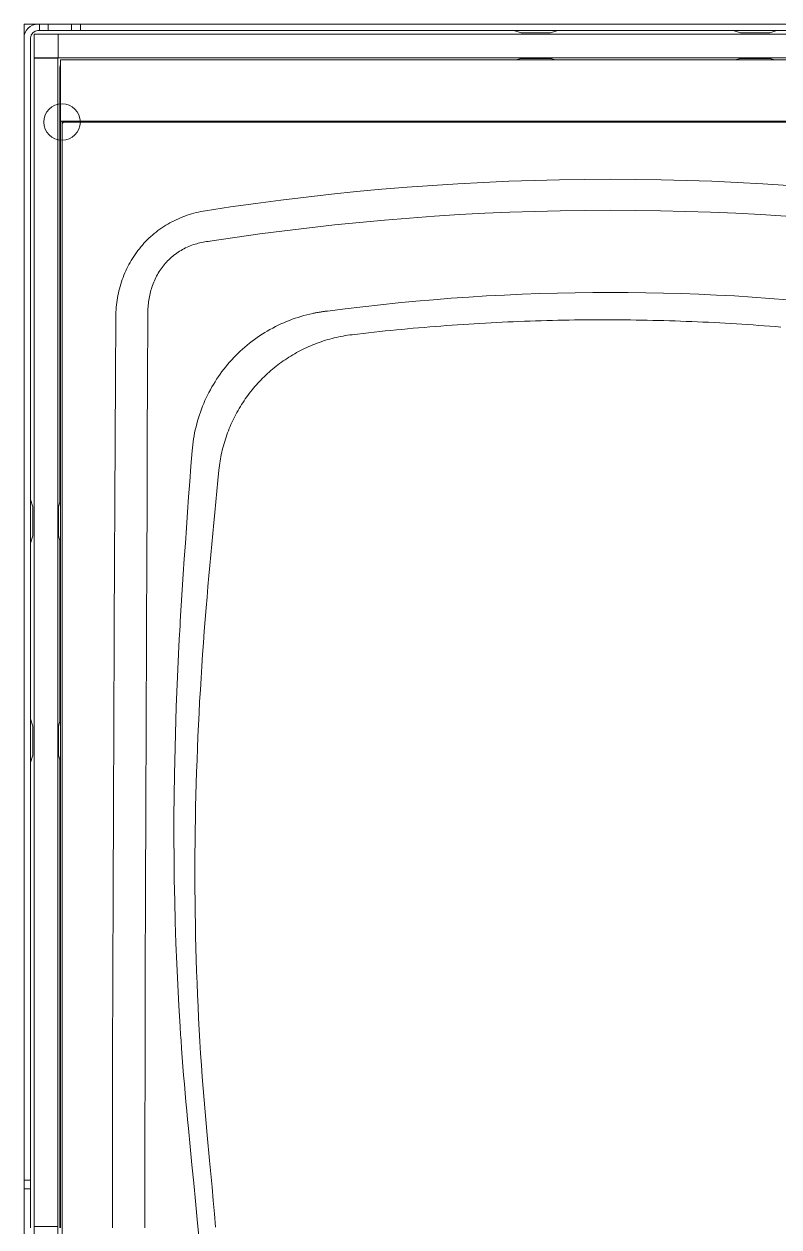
# Model space of a CAD drawing. Units: millimetres at full size, sheet at 1:50. Extents: x -18962 to 31470, y -20980 to 29837.
# Drawn here: x -18443 to -17926, y 21327 to 22150 of the extents above; entities that cross this region are included whole.
import ezdxf

# ---------------------------------------------------------------- set-up
doc = ezdxf.new("R2010")
doc.units = ezdxf.units.MM
doc.header["$LTSCALE"] = 50
doc.header["$PDMODE"] = 32
doc.header["$PDSIZE"] = 25
doc.linetypes.add('DASHED1', pattern=[1.8, 1.2, -0.6])
for name, color, linetype, lineweight in [('0-0', 4, 'DASHED1', 9), ('0-1', 6, 'Continuous', 9), ('0-2', 6, 'Continuous', 9), ('0-5', 6, 'Continuous', 9), ('0-6', 6, 'Continuous', 9)]:
    doc.layers.add(name, color=color, linetype=linetype, lineweight=lineweight)

# ---------------------------------------------------------------- blocks, each defined once
blk = doc.blocks.new('UB(1)')
at = {"layer": '0-1'}
blk.add_line((3647.2, 3366.5), (-22.8, 3366.5), dxfattribs=at)
for points in [[(3747.2, 3586.5), (-6412.8, 3586.5), (-6412.8, 3666.5), (3747.2, 3666.5)], [(3667.2, 3585.3), (3667.2, -4412.2), (3747.2, -4412.2), (3747.2, 3585.3)]]:
    blk.add_lwpolyline(points, close=True, dxfattribs=at)
for points in [[(3657.9, 3579), (-97.3, 3579), (-97.3, 3336.1)], [(-88.7, 3332.5), (-52.3, 3369), (3657.9, 3369), (3657.9, 3579)], [(3652.2, -4358.5), (3652.2, 3361.5), (3647.2, 3366.5)]]:
    blk.add_lwpolyline(points, dxfattribs=at)
blk.add_point((3652.2, 3366.5), dxfattribs=at)
at = {"layer": '0-2'}
for p, q in [((-6412.8, 3666.5), (3747.2, 3666.5)), ((-1329.1, 3666.5), (3665.9, 3666.5)), ((3665.9, 3666.5), (3665.9, 3586.5)), ((3747.2, 3666.5), (3747.2, 3586.5)), ((3747.2, 3586.5), (-3205.3, 3586.5)), ((3665.9, 3586.5), (-1329.1, 3586.5)), ((3657.9, 3579), (-97.3, 3579))]:
    blk.add_line(p, q, dxfattribs=at)
for points in [[(3657.9, 3369), (3657.9, 3579), (-97.3, 3579), (-97.3, 3336.1)], [(3657.9, 3579), (3657.9, 3369), (-53.2, 3369)], [(-88.7, 3332.5), (-52.3, 3369), (3657.9, 3369)]]:
    blk.add_lwpolyline(points, dxfattribs=at)
at = {"layer": '0-5'}
for q in [(3667.2, 3585.3), (3747.2, -409.7)]:
    blk.add_line((3667.2, -409.7), q, dxfattribs=at)
blk.add_lwpolyline([(3747.2, 3585.3), (3667.2, 3585.3), (3667.2, -4412.2), (3747.2, -4412.2)], close=True, dxfattribs=at)
blk.add_lwpolyline([(3667.2, 3585.3), (3747.2, 3585.3), (3747.2, -409.7)], dxfattribs=at)
at = {"layer": '0-6'}
for p, q in [((87.2, 3701.5), (3782.2, 3701.5)), ((3734.7, 3701.5), (137.2, 3701.5)), ((3589.7, 3679), (3589.7, 3701.5)), ((3619.7, 3679), (3619.7, 3701.5)), ((3699.7, 3679), (3699.7, 3701.5)), ((3729.7, 3679), (3729.7, 3701.5)), ((3782.2, 3701.5), (3782.2, -4528.5)), ((3734.7, 3679), (137.2, 3679)), ((1232.2, 3671.5), (1207.2, 3679)), ((1332.2, 3671.5), (1232.2, 3671.5)), ((1332.2, 3671.5), (1232.2, 3671.5)), ((1332.2, 3671.5), (1357.2, 3679)), ((1982.2, 3671.5), (1957.2, 3679)), ((2082.2, 3671.5), (1982.2, 3671.5)), ((2082.2, 3671.5), (1982.2, 3671.5)), ((2082.2, 3671.5), (2107.2, 3679)), ((3759.7, 3654), (3759.7, -413.5)), ((3782.2, 3654), (3782.2, -413.5)), ((1232.2, 3584), (1214.2, 3579)), ((1332.2, 3584), (1232.2, 3584)), ((1332.2, 3584), (1350.1, 3579)), ((1982.2, 3584), (1964.2, 3579)), ((2082.2, 3584), (1982.2, 3584)), ((2082.2, 3584), (2100.1, 3579)), ((3659.7, 3554), (3659.7, 2069.5)), ((3647.2, 3366.5), (-22.8, 3366.5)), ((-22.8, 3366.5), (3647.2, 3366.5)), ((3652.2, -4358.5), (3652.2, 3361.5)), ((3652.2, 3361.5), (3652.2, -4358.5)), ((3657.4, 3369), (3657.4, -413.5)), ((1516.5, 3166.8), (1429.7, 3163.9)), ((1603.4, 3168.9), (1516.5, 3166.8)), ((1690.3, 3170.2), (1603.4, 3168.9)), ((1777.2, 3170.7), (1690.3, 3170.2)), ((1864, 3170.3), (1777.2, 3170.7)), ((1950.9, 3169), (1864, 3170.3)), ((2037.7, 3166.9), (1950.9, 3169)), ((2124.6, 3164), (2037.7, 3166.9)), ((1256, 3155.4), (1169.2, 3149.9)), ((1342.8, 3160), (1256, 3155.4)), ((1429.7, 3163.9), (1342.8, 3160)), ((2211.4, 3160.2), (2124.6, 3164)), ((2298.3, 3155.5), (2211.4, 3160.2)), ((2385, 3150.1), (2298.3, 3155.5)), ((2471.6, 3143.7), (2385, 3150.1)), ((2558.2, 3136.6), (2471.6, 3143.7)), ((2644.7, 3128.6), (2558.2, 3136.6)), ((2731.1, 3119.8), (2644.7, 3128.6)), ((2817.4, 3110.1), (2731.1, 3119.8)), ((2903.6, 3099.6), (2817.4, 3110.1)), ((2989.7, 3088.2), (2903.6, 3099.6)), ((3075.8, 3076.1), (2989.7, 3088.2)), ((1176.7, 3044.5), (1262.5, 3049.9)), ((1262.5, 3049.9), (1348.3, 3054.5)), ((1348.3, 3054.5), (1434.1, 3058.2)), ((1434.1, 3058.2), (1519.9, 3061.1)), ((1519.9, 3061.1), (1605.8, 3063.2)), ((1605.8, 3063.2), (1691.6, 3064.4)), ((1691.6, 3064.4), (1777.5, 3064.9)), ((1777.5, 3064.9), (1863.3, 3064.5)), ((1863.3, 3064.5), (1949.2, 3063.2)), ((1949.2, 3063.2), (2035, 3061.2)), ((2035, 3061.2), (2120.9, 3058.3)), ((2120.9, 3058.3), (2206.8, 3054.6)), ((2206.8, 3054.6), (2292.6, 3050)), ((2292.6, 3050), (2378.3, 3044.6)), ((2378.3, 3044.6), (2464, 3038.4)), ((3161.7, 3063), (3075.8, 3076.1)), ((3169.8, 3061.7), (3161.7, 3063)), ((3177.8, 3060.2), (3169.8, 3061.7)), ((3185.7, 3058.6), (3177.8, 3060.2)), ((3193.6, 3056.7), (3185.7, 3058.6)), ((3201.4, 3054.7), (3193.6, 3056.7)), ((3209.1, 3052.6), (3201.4, 3054.7)), ((3216.8, 3050.3), (3209.1, 3052.6)), ((3224.5, 3047.8), (3216.8, 3050.3)), ((3232.1, 3045.1), (3224.5, 3047.8)), ((3239.6, 3042.3), (3232.1, 3045.1)), ((2464, 3038.4), (2549.6, 3031.4)), ((2549.6, 3031.4), (2635.1, 3023.5)), ((2635.1, 3023.5), (2720.5, 3014.9)), ((2720.5, 3014.9), (2805.8, 3005.4)), ((2805.8, 3005.4), (2891, 2995.1)), ((3247.1, 3039.3), (3239.6, 3042.3)), ((3254.5, 3036.1), (3247.1, 3039.3)), ((3261.9, 3032.7), (3254.5, 3036.1)), ((3269.2, 3029.2), (3261.9, 3032.7)), ((3276.4, 3025.5), (3269.2, 3029.2)), ((3283.6, 3021.6), (3276.4, 3025.5)), ((3290.7, 3017.6), (3283.6, 3021.6)), ((3297.6, 3013.4), (3290.7, 3017.6)), ((3304.5, 3009.1), (3297.6, 3013.4)), ((3311.2, 3004.6), (3304.5, 3009.1)), ((3317.8, 3000), (3311.2, 3004.6)), ((2891, 2995.1), (2976.2, 2983.9)), ((2976.2, 2983.9), (3061.3, 2971.9)), ((3061.3, 2971.9), (3146.3, 2959.1)), ((3324.3, 2995.2), (3317.8, 3000)), ((3330.7, 2990.3), (3324.3, 2995.2)), ((3336.9, 2985.3), (3330.7, 2990.3)), ((3343.1, 2980.1), (3336.9, 2985.3)), ((3349.1, 2974.7), (3343.1, 2980.1)), ((3355, 2969.2), (3349.1, 2974.7)), ((3360.8, 2963.6), (3355, 2969.2)), ((3366.5, 2957.8), (3360.8, 2963.6)), ((3146.2, 2959.1), (3152, 2958.5)), ((3146.3, 2959.1), (3146.2, 2959.1)), ((3152, 2958.5), (3157.8, 2957.8)), ((3157.8, 2957.8), (3163.5, 2956.9)), ((3163.5, 2956.9), (3169.2, 2955.9)), ((3169.2, 2955.9), (3174.9, 2954.8)), ((3174.9, 2954.8), (3180.6, 2953.6)), ((3180.6, 2953.6), (3186.2, 2952.2)), ((3186.2, 2952.2), (3191.8, 2950.7)), ((3191.8, 2950.7), (3197.3, 2949)), ((3197.3, 2949), (3202.8, 2947.3)), ((3202.8, 2947.3), (3208.3, 2945.3)), ((3208.3, 2945.3), (3213.8, 2943.3)), ((3213.8, 2943.3), (3219.2, 2941)), ((3219.2, 2941), (3224.6, 2938.7)), ((3224.6, 2938.7), (3229.9, 2936.2)), ((3229.9, 2936.2), (3235.2, 2933.5)), ((3235.2, 2933.5), (3240.3, 2930.7)), ((3240.3, 2930.7), (3245.4, 2927.8)), ((3245.4, 2927.8), (3250.4, 2924.8)), ((3250.4, 2924.8), (3255.2, 2921.7)), ((3255.2, 2921.7), (3260, 2918.4)), ((3372, 2951.9), (3366.5, 2957.8)), ((3377.5, 2945.8), (3372, 2951.9)), ((3382.8, 2939.6), (3377.5, 2945.8)), ((3387.9, 2933.3), (3382.8, 2939.6)), ((3392.9, 2926.9), (3387.9, 2933.3)), ((3397.7, 2920.5), (3392.9, 2926.9)), ((3402.3, 2913.9), (3397.7, 2920.5)), ((3260, 2918.4), (3264.8, 2915)), ((3264.8, 2915), (3269.4, 2911.5)), ((3269.4, 2911.5), (3273.9, 2907.8)), ((3273.9, 2907.8), (3278.4, 2904)), ((3278.4, 2904), (3282.7, 2900.1)), ((3282.7, 2900.1), (3287, 2896)), ((3287, 2896), (3291.2, 2891.9)), ((3291.2, 2891.9), (3295.2, 2887.6)), ((3295.2, 2887.6), (3299.2, 2883.2)), ((3299.2, 2883.2), (3303, 2878.7)), ((3303, 2878.7), (3306.6, 2874.2)), ((3406.8, 2907.2), (3402.3, 2913.9)), ((3411.2, 2900.4), (3406.8, 2907.2)), ((3415.4, 2893.6), (3411.2, 2900.4)), ((3419.4, 2886.6), (3415.4, 2893.6)), ((3423.3, 2879.6), (3419.4, 2886.6)), ((3427, 2872.5), (3423.3, 2879.6)), ((3306.6, 2874.2), (3310.2, 2869.5)), ((3310.2, 2869.5), (3313.6, 2864.8)), ((3313.6, 2864.8), (3316.9, 2860)), ((3316.9, 2860), (3320, 2855.1)), ((3320, 2855.1), (3323.1, 2850.1)), ((3323.1, 2850.1), (3326, 2845.1)), ((3326, 2845.1), (3328.8, 2839.9)), ((3328.8, 2839.9), (3331.5, 2834.7)), ((3430.6, 2865.3), (3427, 2872.5)), ((3434, 2858), (3430.6, 2865.3)), ((3437.3, 2850.6), (3434, 2858)), ((3440.4, 2843.1), (3437.3, 2850.6)), ((3443.4, 2835.5), (3440.4, 2843.1)), ((3331.5, 2834.7), (3334, 2829.4)), ((3334, 2829.4), (3336.5, 2824.1)), ((3336.5, 2824.1), (3338.7, 2818.7)), ((3338.7, 2818.7), (3340.9, 2813.3)), ((3340.9, 2813.3), (3342.9, 2807.8)), ((3342.9, 2807.8), (3344.8, 2802.4)), ((3344.8, 2802.4), (3346.6, 2796.8)), ((3346.6, 2796.8), (3348.2, 2791.3)), ((3446.2, 2827.8), (3443.4, 2835.5)), ((3448.8, 2820.1), (3446.2, 2827.8)), ((3451.3, 2812.3), (3448.8, 2820.1)), ((3453.6, 2804.6), (3451.3, 2812.3)), ((3455.7, 2796.7), (3453.6, 2804.6)), ((3457.7, 2788.9), (3455.7, 2796.7)), ((1171.2, 2759.1), (1231.8, 2763.8)), ((1231.8, 2763.8), (1292.4, 2768)), ((1292.4, 2768), (1353, 2771.8)), ((1353, 2771.8), (1413.7, 2775)), ((1413.7, 2775), (1474.3, 2777.7)), ((1474.3, 2777.7), (1534.8, 2780)), ((1534.8, 2780), (1595.4, 2781.7)), ((1595.4, 2781.7), (1655.9, 2782.9)), ((1655.9, 2782.9), (1716.3, 2783.7)), ((1716.3, 2783.7), (1776.6, 2783.9)), ((1776.6, 2783.9), (1836.9, 2783.7)), ((1836.9, 2783.7), (1897.4, 2783)), ((1897.4, 2783), (1957.8, 2781.7)), ((1957.8, 2781.7), (2018.4, 2780)), ((2018.4, 2780), (2079, 2777.8)), ((2079, 2777.8), (2139.6, 2775.1)), ((2139.6, 2775.1), (2200.2, 2771.8)), ((2200.2, 2771.8), (2260.8, 2768.1)), ((2260.8, 2768.1), (2321.4, 2763.9)), ((2321.4, 2763.9), (2382, 2759.2)), ((2382, 2759.2), (2442.6, 2754)), ((3348.2, 2791.3), (3349.7, 2785.7)), ((3349.7, 2785.7), (3351.1, 2780.1)), ((3351.1, 2780.1), (3352.4, 2774.4)), ((3352.4, 2774.4), (3353.6, 2768.8)), ((3353.6, 2768.8), (3354.7, 2763)), ((3354.7, 2763), (3355.6, 2757.3)), ((3355.6, 2757.3), (3356.4, 2751.6)), ((3459.5, 2781), (3457.7, 2788.9)), ((3461.1, 2773.1), (3459.5, 2781)), ((3462.6, 2765.2), (3461.1, 2773.1)), ((3464, 2757.3), (3462.6, 2765.2)), ((3465.1, 2749.3), (3464, 2757.3)), ((2442.6, 2754), (2503.1, 2748.3)), ((2503.1, 2748.3), (2563.5, 2742)), ((2563.5, 2742), (2623.9, 2735.3)), ((2623.9, 2735.3), (2684.1, 2728.2)), ((2684.1, 2728.2), (2744.3, 2720.5)), ((2747, 2720.1), (2744.3, 2720.5)), ((2749.6, 2719.8), (2747, 2720.1)), ((2752.3, 2719.4), (2749.6, 2719.8)), ((2754.9, 2719.1), (2752.3, 2719.4)), ((2757.6, 2718.7), (2754.9, 2719.1)), ((2760.2, 2718.3), (2757.6, 2718.7)), ((2762.9, 2717.9), (2760.2, 2718.3)), ((2765.5, 2717.5), (2762.9, 2717.9)), ((2768.1, 2717.1), (2765.5, 2717.5)), ((2770.8, 2716.7), (2768.1, 2717.1)), ((2773.4, 2716.3), (2770.8, 2716.7)), ((2776.1, 2715.8), (2773.4, 2716.3)), ((2778.7, 2715.3), (2776.1, 2715.8)), ((2781.3, 2714.9), (2778.7, 2715.3)), ((2783.9, 2714.4), (2781.3, 2714.9)), ((2786.6, 2713.8), (2783.9, 2714.4)), ((3356.4, 2751.6), (3357.1, 2745.9)), ((3357.1, 2745.9), (3357.7, 2740.2)), ((3357.7, 2740.2), (3358.2, 2734.4)), ((3358.2, 2734.4), (3358.6, 2728.7)), ((3358.6, 2728.7), (3358.9, 2723)), ((3358.9, 2723), (3359.1, 2717.3)), ((3359.1, 2717.3), (3359.1, 2711.5)), ((3466.1, 2741.3), (3465.1, 2749.3)), ((3466.9, 2733.3), (3466.1, 2741.3)), ((3467.6, 2725.2), (3466.9, 2733.3)), ((3468.1, 2717.1), (3467.6, 2725.2)), ((3468.5, 2709), (3468.1, 2717.1)), ((1307.9, 2674.1), (1288.8, 2672.8)), ((1326.9, 2675.3), (1307.9, 2674.1)), ((1346, 2676.5), (1326.9, 2675.3)), ((1365, 2677.7), (1346, 2676.5)), ((1384.1, 2678.8), (1365, 2677.7)), ((1403.1, 2679.8), (1384.1, 2678.8)), ((1422.2, 2680.8), (1403.1, 2679.8)), ((1441.2, 2681.8), (1422.2, 2680.8)), ((1460.3, 2682.7), (1441.2, 2681.8)), ((1479.4, 2683.5), (1460.3, 2682.7)), ((1498.4, 2684.3), (1479.4, 2683.5)), ((1517.5, 2685.1), (1498.4, 2684.3)), ((1536.6, 2685.8), (1517.5, 2685.1)), ((1555.6, 2686.4), (1536.6, 2685.8)), ((1574.7, 2687.1), (1555.6, 2686.4)), ((1593.8, 2687.6), (1574.7, 2687.1)), ((1612.9, 2688.1), (1593.8, 2687.6)), ((1631.9, 2688.6), (1612.9, 2688.1)), ((1651, 2689), (1631.9, 2688.6)), ((1670.1, 2689.3), (1651, 2689)), ((1689.2, 2689.6), (1670.1, 2689.3)), ((1708.3, 2689.9), (1689.2, 2689.6)), ((1727.3, 2690.1), (1708.3, 2689.9)), ((1746.4, 2690.3), (1727.3, 2690.1)), ((1765.5, 2690.4), (1746.4, 2690.3)), ((1784.6, 2690.4), (1765.5, 2690.4)), ((1803.7, 2690.5), (1784.6, 2690.4)), ((1822.8, 2690.4), (1803.7, 2690.5)), ((1841.9, 2690.3), (1822.8, 2690.4)), ((1860.9, 2690.2), (1841.9, 2690.3)), ((1880, 2690), (1860.9, 2690.2)), ((1899.1, 2689.8), (1880, 2690)), ((1918.2, 2689.5), (1899.1, 2689.8)), ((1937.3, 2689.1), (1918.2, 2689.5)), ((1956.4, 2688.8), (1937.3, 2689.1)), ((1975.4, 2688.3), (1956.4, 2688.8)), ((1994.5, 2687.8), (1975.4, 2688.3)), ((2013.6, 2687.3), (1994.5, 2687.8)), ((2032.7, 2686.7), (2013.6, 2687.3)), ((2051.8, 2686.1), (2032.7, 2686.7)), ((2070.8, 2685.4), (2051.8, 2686.1)), ((2089.9, 2684.7), (2070.8, 2685.4)), ((2109, 2683.9), (2089.9, 2684.7)), ((2128, 2683.1), (2109, 2683.9)), ((2147.1, 2682.2), (2128, 2683.1)), ((2166.2, 2681.2), (2147.1, 2682.2)), ((2185.2, 2680.3), (2166.2, 2681.2)), ((2204.3, 2679.2), (2185.2, 2680.3)), ((2223.4, 2678.1), (2204.3, 2679.2)), ((2242.4, 2677), (2223.4, 2678.1)), ((2261.5, 2675.8), (2242.4, 2677)), ((2280.5, 2674.6), (2261.5, 2675.8)), ((2299.5, 2673.3), (2280.5, 2674.6)), ((2318.6, 2672), (2299.5, 2673.3)), ((2789.2, 2713.3), (2786.6, 2713.8)), ((2791.8, 2712.8), (2789.2, 2713.3)), ((2794.4, 2712.2), (2791.8, 2712.8)), ((2804.7, 2710), (2794.4, 2712.2)), ((2814.8, 2707.5), (2804.7, 2710)), ((2825, 2704.8), (2814.8, 2707.5)), ((2835.1, 2701.9), (2825, 2704.8)), ((2845.1, 2698.8), (2835.1, 2701.9)), ((2855, 2695.5), (2845.1, 2698.8)), ((2864.9, 2692.1), (2855, 2695.5)), ((2874.7, 2688.4), (2864.9, 2692.1)), ((2884.5, 2684.5), (2874.7, 2688.4)), ((2894.1, 2680.4), (2884.5, 2684.5)), ((2903.7, 2676.2), (2894.1, 2680.4)), ((2913.2, 2671.7), (2903.7, 2676.2)), ((3358.9, 2699.9), (3358.9, 2699.8)), ((3359, 2699.9), (3358.9, 2699.9)), ((3358.9, 2699.8), (3358.9, 2699.8)), ((3358.9, 2699.8), (3359.7, 2489.6)), ((3359.1, 2705.8), (3359, 2700.1)), ((3359, 2700.1), (3359, 2700)), ((3359, 2700), (3359, 2699.9)), ((3359, 2700), (3359, 2700)), ((3359, 2699.9), (3359, 2699.9)), ((3359.1, 2711.5), (3359.1, 2705.8)), ((3468.6, 2700.8), (3468.5, 2709)), ((3469.7, 2490.5), (3468.6, 2700.8)), ((1212.7, 2667.1), (1193.7, 2665.5)), ((1231.8, 2668.6), (1212.7, 2667.1)), ((1250.8, 2670), (1231.8, 2668.6)), ((1269.8, 2671.4), (1250.8, 2670)), ((1288.8, 2672.8), (1269.8, 2671.4)), ((2337.6, 2670.6), (2318.6, 2672)), ((2356.7, 2669.2), (2337.6, 2670.6)), ((2375.7, 2667.7), (2356.7, 2669.2)), ((2394.7, 2666.2), (2375.7, 2667.7)), ((2413.7, 2664.6), (2394.7, 2666.2)), ((2432.8, 2663), (2413.7, 2664.6)), ((2451.8, 2661.3), (2432.8, 2663)), ((2470.8, 2659.6), (2451.8, 2661.3)), ((2489.8, 2657.8), (2470.8, 2659.6)), ((2508.8, 2656), (2489.8, 2657.8)), ((2527.8, 2654.1), (2508.8, 2656)), ((2546.8, 2652.2), (2527.8, 2654.1)), ((2565.8, 2650.2), (2546.8, 2652.2)), ((2584.8, 2648.2), (2565.8, 2650.2)), ((2603.7, 2646.1), (2584.8, 2648.2)), ((2622.7, 2644), (2603.7, 2646.1)), ((2641.7, 2641.8), (2622.7, 2644)), ((2660.6, 2639.6), (2641.7, 2641.8)), ((2668.3, 2638.6), (2660.6, 2639.6)), ((2675.9, 2637.5), (2668.3, 2638.6)), ((2683.5, 2636.3), (2675.9, 2637.5)), ((2691.1, 2635), (2683.5, 2636.3)), ((2698.6, 2633.5), (2691.1, 2635)), ((2706.2, 2632), (2698.6, 2633.5)), ((2713.7, 2630.3), (2706.2, 2632)), ((2922.6, 2667.1), (2913.2, 2671.7)), ((2931.9, 2662.2), (2922.6, 2667.1)), ((2941.1, 2657.2), (2931.9, 2662.2)), ((2950.2, 2652), (2941.1, 2657.2)), ((2959.2, 2646.6), (2950.2, 2652)), ((2968.1, 2641.1), (2959.2, 2646.6)), ((2976.9, 2635.3), (2968.1, 2641.1)), ((2985.5, 2629.4), (2976.9, 2635.3)), ((2721.2, 2628.5), (2713.7, 2630.3)), ((2728.6, 2626.6), (2721.2, 2628.5)), ((2736.1, 2624.7), (2728.6, 2626.6)), ((2743.5, 2622.6), (2736.1, 2624.7)), ((2750.9, 2620.3), (2743.5, 2622.6)), ((2758.2, 2618), (2750.9, 2620.3)), ((2765.5, 2615.6), (2758.2, 2618)), ((2772.8, 2613.1), (2765.5, 2615.6)), ((2780, 2610.4), (2772.8, 2613.1)), ((2787.2, 2607.7), (2780, 2610.4)), ((2794.3, 2604.8), (2787.2, 2607.7)), ((2801.5, 2601.9), (2794.3, 2604.8)), ((2808.5, 2598.8), (2801.5, 2601.9)), ((2815.5, 2595.6), (2808.5, 2598.8)), ((2822.5, 2592.4), (2815.5, 2595.6)), ((2829.4, 2589), (2822.5, 2592.4)), ((2994, 2623.3), (2985.5, 2629.4)), ((3002.5, 2617.1), (2994, 2623.3)), ((3010.7, 2610.7), (3002.5, 2617.1)), ((3018.9, 2604.1), (3010.7, 2610.7)), ((3026.9, 2597.3), (3018.9, 2604.1)), ((3034.8, 2590.4), (3026.9, 2597.3)), ((2836.3, 2585.5), (2829.4, 2589)), ((2843.1, 2581.9), (2836.3, 2585.5)), ((2849.9, 2578.3), (2843.1, 2581.9)), ((2856.6, 2574.5), (2849.9, 2578.3)), ((2863.3, 2570.6), (2856.6, 2574.5)), ((2869.9, 2566.6), (2863.3, 2570.6)), ((2876.4, 2562.6), (2869.9, 2566.6)), ((2882.9, 2558.4), (2876.4, 2562.6)), ((2889.3, 2554.1), (2882.9, 2558.4)), ((2895.6, 2549.8), (2889.3, 2554.1)), ((2901.9, 2545.3), (2895.6, 2549.8)), ((3042.6, 2583.4), (3034.8, 2590.4)), ((3050.2, 2576.2), (3042.6, 2583.4)), ((3057.6, 2568.8), (3050.2, 2576.2)), ((3064.9, 2561.3), (3057.6, 2568.8)), ((3072.1, 2553.6), (3064.9, 2561.3)), ((3079.1, 2545.8), (3072.1, 2553.6)), ((2908.1, 2540.8), (2901.9, 2545.3)), ((2914.3, 2536.1), (2908.1, 2540.8)), ((2920.4, 2531.4), (2914.3, 2536.1)), ((2926.4, 2526.6), (2920.4, 2531.4)), ((2932.3, 2521.7), (2926.4, 2526.6)), ((2938.2, 2516.7), (2932.3, 2521.7)), ((2944, 2511.6), (2938.2, 2516.7)), ((2949.7, 2506.5), (2944, 2511.6)), ((3085.9, 2537.9), (3079.1, 2545.8)), ((3092.6, 2529.8), (3085.9, 2537.9)), ((3099.1, 2521.6), (3092.6, 2529.8)), ((3105.5, 2513.2), (3099.1, 2521.6)), ((3111.6, 2504.8), (3105.5, 2513.2)), ((2955.3, 2501.2), (2949.7, 2506.5)), ((2960.9, 2495.9), (2955.3, 2501.2)), ((2966.4, 2490.5), (2960.9, 2495.9)), ((2971.8, 2485), (2966.4, 2490.5)), ((2977.1, 2479.4), (2971.8, 2485)), ((2982.3, 2473.8), (2977.1, 2479.4)), ((2987.5, 2468.1), (2982.3, 2473.8)), ((2992.6, 2462.3), (2987.5, 2468.1)), ((3117.6, 2496.2), (3111.6, 2504.8)), ((3123.5, 2487.5), (3117.6, 2496.2)), ((3129.1, 2478.6), (3123.5, 2487.5)), ((3134.6, 2469.7), (3129.1, 2478.6)), ((3139.9, 2460.7), (3134.6, 2469.7)), ((3359.7, 2489.6), (3360.6, 2279.3)), ((3470.7, 2280.1), (3469.7, 2490.5)), ((2997.5, 2456.4), (2992.6, 2462.3)), ((3002.4, 2450.5), (2997.5, 2456.4)), ((3007.2, 2444.4), (3002.4, 2450.5)), ((3012, 2438.3), (3007.2, 2444.4)), ((3016.6, 2432.2), (3012, 2438.3)), ((3021.1, 2426), (3016.6, 2432.2)), ((3145, 2451.5), (3139.9, 2460.7)), ((3150, 2442.3), (3145, 2451.5)), ((3154.7, 2432.9), (3150, 2442.3)), ((3159.3, 2423.5), (3154.7, 2432.9)), ((3025.6, 2419.7), (3021.1, 2426)), ((3029.9, 2413.3), (3025.6, 2419.7)), ((3034.2, 2406.9), (3029.9, 2413.3)), ((3038.3, 2400.4), (3034.2, 2406.9)), ((3042.4, 2393.9), (3038.3, 2400.4)), ((3046.3, 2387.3), (3042.4, 2393.9)), ((3050.2, 2380.6), (3046.3, 2387.3)), ((3163.6, 2414), (3159.3, 2423.5)), ((3167.8, 2404.3), (3163.6, 2414)), ((3171.8, 2394.6), (3167.8, 2404.3)), ((3175.6, 2384.9), (3171.8, 2394.6)), ((3054, 2373.9), (3050.2, 2380.6)), ((3057.6, 2367.1), (3054, 2373.9)), ((3061.2, 2360.3), (3057.6, 2367.1)), ((3064.7, 2353.4), (3061.2, 2360.3)), ((3068, 2346.5), (3064.7, 2353.4)), ((3071.3, 2339.5), (3068, 2346.5)), ((3179.2, 2375), (3175.6, 2384.9)), ((3182.6, 2365.1), (3179.2, 2375)), ((3185.8, 2355.1), (3182.6, 2365.1)), ((3188.8, 2345.1), (3185.8, 2355.1)), ((3191.5, 2335), (3188.8, 2345.1)), ((3074.5, 2332.5), (3071.3, 2339.5)), ((3077.5, 2325.4), (3074.5, 2332.5)), ((3080.5, 2318.3), (3077.5, 2325.4)), ((3083.3, 2311.2), (3080.5, 2318.3)), ((3086.1, 2304), (3083.3, 2311.2)), ((3088.7, 2296.7), (3086.1, 2304)), ((3194.1, 2324.8), (3191.5, 2335)), ((3196.5, 2314.6), (3194.1, 2324.8)), ((3198.7, 2304.3), (3196.5, 2314.6)), ((3200.7, 2294.1), (3198.7, 2304.3)), ((3091.2, 2289.5), (3088.7, 2296.7)), ((3093.6, 2282.1), (3091.2, 2289.5)), ((3095.9, 2274.8), (3093.6, 2282.1)), ((3098.1, 2267.4), (3095.9, 2274.8)), ((3100.2, 2260), (3098.1, 2267.4)), ((3202.4, 2283.7), (3200.7, 2294.1)), ((3204, 2273.4), (3202.4, 2283.7)), ((3205.3, 2263), (3204, 2273.4)), ((3206.5, 2252.5), (3205.3, 2263)), ((3360.6, 2279.3), (3361.4, 2069.1)), ((3471.7, 2069.8), (3470.7, 2280.1)), ((3102.2, 2252.6), (3100.2, 2260)), ((3104.1, 2245.1), (3102.2, 2252.6)), ((3105.9, 2237.6), (3104.1, 2245.1)), ((3107.5, 2230.1), (3105.9, 2237.6)), ((3109.1, 2222.5), (3107.5, 2230.1)), ((3110.5, 2215), (3109.1, 2222.5)), ((3207.4, 2242.1), (3206.5, 2252.5)), ((3207.4, 2242.1), (3211.5, 2189.9)), ((3111.8, 2207.4), (3110.5, 2215)), ((3113, 2199.8), (3111.8, 2207.4)), ((3114.1, 2192.2), (3113, 2199.8)), ((3115.1, 2184.5), (3114.1, 2192.2)), ((3116, 2176.9), (3115.1, 2184.5)), ((3211.5, 2189.9), (3215.5, 2137.5)), ((3119.6, 2140.7), (3116, 2176.9)), ((3123.1, 2104.5), (3119.6, 2140.7)), ((3126.7, 2068.3), (3123.1, 2104.5)), ((3215.5, 2137.5), (3219.4, 2085)), ((3130.1, 2032), (3126.7, 2068.3)), ((3219.4, 2085), (3223.2, 2032.4)), ((3361.4, 2069.1), (3362.2, 1858.8)), ((3472.7, 1859.4), (3471.7, 2069.8)), ((3664.7, 2051.5), (3657.7, 2076.5)), ((3133.6, 1995.8), (3130.1, 2032)), ((3223.2, 2032.4), (3227, 1979.6)), ((3664.7, 1951.5), (3664.7, 2051.5)), ((3136.9, 1959.6), (3133.6, 1995.8)), ((3227, 1979.6), (3230.6, 1926.6)), ((3140.3, 1923.3), (3136.9, 1959.6)), ((3664.7, 1951.5), (3657.7, 1926.5)), ((3659.7, 1933.6), (3659.7, 1319.5)), ((3143.6, 1887.1), (3140.3, 1923.3)), ((3230.6, 1926.6), (3234.2, 1873.5)), ((3146.8, 1850.9), (3143.6, 1887.1)), ((3150, 1814.6), (3146.8, 1850.9)), ((3234.2, 1873.5), (3237.7, 1820.3)), ((3362.2, 1858.8), (3362.9, 1648.6)), ((3473.6, 1649), (3472.7, 1859.4)), ((3153.2, 1778.3), (3150, 1814.6)), ((3237.7, 1820.3), (3241.1, 1766.9)), ((3156.3, 1742.1), (3153.2, 1778.3)), ((3159.3, 1705.8), (3156.3, 1742.1)), ((3241.1, 1766.9), (3244.5, 1713.3)), ((3162.6, 1665.8), (3159.3, 1705.8)), ((3244.5, 1713.3), (3247.8, 1659.6)), ((3165.7, 1625.9), (3162.6, 1665.8)), ((3247.8, 1659.6), (3248.7, 1644.4)), ((3362.9, 1648.6), (3363.1, 1598.6)), ((3473.8, 1599), (3473.6, 1649)), ((3168.7, 1585.9), (3165.7, 1625.9)), ((3248.7, 1644.4), (3249.5, 1629.2)), ((3249.5, 1629.2), (3250.4, 1613.9)), ((3250.4, 1613.9), (3251.3, 1598.6)), ((3171.6, 1545.9), (3168.7, 1585.9)), ((3261.8, 1367.7), (3251.3, 1598.6)), ((3363.1, 1598.6), (3364.2, 1311.2)), ((3475, 1311.5), (3473.8, 1599)), ((3174.3, 1505.8), (3171.6, 1545.9)), ((3176.9, 1465.8), (3174.3, 1505.8)), ((3179.3, 1425.8), (3176.9, 1465.8)), ((3181.6, 1385.7), (3179.3, 1425.8)), ((3183.7, 1345.7), (3181.6, 1385.7)), ((3268, 1136.5), (3261.8, 1367.7)), ((3185.7, 1305.6), (3183.7, 1345.7)), ((3752.2, 1301.5), (3759.7, 1326.5)), ((3187.5, 1265.5), (3185.7, 1305.6)), ((3364.2, 1311.2), (3365.3, 1023.7)), ((3476.3, 1024), (3475, 1311.5)), ((3189.2, 1225.5), (3187.5, 1265.5)), ((3190.7, 1185.4), (3189.2, 1225.5)), ((3664.7, 1201.5), (3657.7, 1176.5)), ((3752.2, 1201.5), (3759.7, 1176.5)), ((3192.1, 1145.3), (3190.7, 1185.4)), ((3659.7, 1183.6), (3659.7, -413.5)), ((3193.4, 1105.2), (3192.1, 1145.3)), ((3269, 1064.2), (3268, 1136.5)), ((3194.5, 1065.1), (3193.4, 1105.2)), ((3195.4, 1025), (3194.5, 1065.1)), ((3269.6, 992.1), (3269, 1064.2)), ((3196.2, 984.8), (3195.4, 1025)), ((3269.6, 919.9), (3269.6, 992.1)), ((3365.3, 1023.7), (3366.4, 736.3)), ((3477.6, 736.5), (3476.3, 1024)), ((3196.8, 944.7), (3196.2, 984.8)), ((3197.3, 904.6), (3196.8, 944.7)), ((3269.2, 847.8), (3269.6, 919.9)), ((3197.6, 864.5), (3197.3, 904.6)), ((3197.8, 824.3), (3197.6, 864.5)), ((3197.8, 784.2), (3197.8, 824.3)), ((3268.3, 775.7), (3269.2, 847.8)), ((3197.6, 744.1), (3197.8, 784.2)), ((3197.3, 704), (3197.6, 744.1)), ((3266.9, 703.6), (3268.3, 775.7)), ((3196.8, 663.8), (3197.3, 704)), ((3265.1, 631.7), (3266.9, 703.6)), ((3366.4, 736.3), (3367.5, 448.8)), ((3478.7, 449), (3477.6, 736.5)), ((3196.2, 623.7), (3196.8, 663.8)), ((3195.4, 583.6), (3196.2, 623.7)), ((3262.7, 559.8), (3265.1, 631.7)), ((3194.4, 543.5), (3195.4, 583.6)), ((3193.3, 503.3), (3194.4, 543.5)), ((3259.9, 488.1), (3262.7, 559.8)), ((3192, 463.2), (3193.3, 503.3)), ((3190.5, 423.1), (3192, 463.2)), ((3256.6, 416.5), (3259.9, 488.1)), ((3188.9, 383), (3190.5, 423.1)), ((3252.8, 345.1), (3256.6, 416.5)), ((3367.5, 448.8), (3368.2, 161.4)), ((3479.5, 161.5), (3478.7, 449)), ((3187.1, 342.9), (3188.9, 383)), ((3185.1, 302.8), (3187.1, 342.9)), ((3248.5, 274), (3252.8, 345.1)), ((3183, 262.7), (3185.1, 302.8)), ((3180.7, 222.7), (3183, 262.7)), ((3247.2, 255.3), (3246.6, 245.9)), ((3247.8, 264.6), (3247.2, 255.3)), ((3248.5, 274), (3247.8, 264.6)), ((3178.2, 182.6), (3180.7, 222.7)), ((3244, 208.4), (3243.4, 199)), ((3244.7, 217.8), (3244, 208.4)), ((3245.3, 227.1), (3244.7, 217.8)), ((3246, 236.5), (3245.3, 227.1)), ((3246.6, 245.9), (3246, 236.5)), ((3175.5, 142.6), (3178.2, 182.6)), ((3241.1, 168.5), (3238.8, 138.1)), ((3243.4, 199), (3241.1, 168.5)), ((3172.7, 102.5), (3175.5, 142.6)), ((3238.8, 138.1), (3236.4, 107.7)), ((3368.2, 161.4), (3368.7, -126)), ((3480, -126), (3479.5, 161.5)), ((3169.6, 62.5), (3172.7, 102.5)), ((3236.4, 107.7), (3233.9, 77.3)), ((3166.4, 22.5), (3169.6, 62.5)), ((3231.3, 47), (3228.7, 16.7)), ((3233.9, 77.3), (3231.3, 47)), ((3163, -17.5), (3166.4, 22.5)), ((3228.7, 16.7), (3225.9, -13.5)), ((3159.5, -57.5), (3163, -17.5)), ((3225.9, -13.5), (3223.1, -43.7)), ((3155.7, -97.5), (3159.5, -57.5)), ((3220.1, -73.8), (3214, -136.3)), ((3223.1, -43.7), (3220.1, -73.9)), ((3147.6, -183.2), (3155.8, -97.1)), ((3214, -136.3), (3207.9, -198.6)), ((3368.7, -126), (3368.8, -413.5)), ((3480.1, -413.5), (3480, -126)), ((3143.4, -229), (3147.6, -183.2)), ((3207.9, -198.6), (3201.9, -260.8)), ((3139.2, -274.7), (3143.4, -229)), ((3135.1, -320.5), (3139.2, -274.7)), ((3201.9, -260.8), (3195.9, -323)), ((3759.7, -251), (3782.2, -251)), ((3759.7, -281), (3782.2, -281)), ((3131.1, -366.2), (3135.1, -320.5)), ((3195.9, -323), (3190.1, -385.2)), ((3127.2, -412), (3131.1, -366.2)), ((3190.1, -385.2), (3184.6, -443.5))]:
    blk.add_line(p, q, dxfattribs=at)
for points in [[(3752.2, 1951.5), (3752.2, 2051.5), (3759.7, 2076.5)], [(3752.2, 2051.5), (3752.2, 1951.5), (3759.7, 1926.5)], [(3664.7, 1201.5), (3664.7, 1301.5), (3657.7, 1326.5)], [(3752.2, 1301.5), (3752.2, 1201.5), (3752.2, 1301.5)]]:
    blk.add_lwpolyline(points, dxfattribs=at)
for centre, radius, end in [((3734.7, 3654), 47.5, 90), ((3734.7, 3654), 25, 90), ((3634.7, 3554), 25, 21.9799), ((3647.2, 3361.5), 5, 90), ((3647.2, 3361.5), 5, 90)]:
    blk.add_arc(centre, radius, 0, end, dxfattribs=at)

msp = doc.modelspace()

# ---------------------------------------------------------------- block references
at = {"layer": '0-0', "xscale": -0.2, "yscale": 0.2}
msp.add_blockref('UB(1)', (-17686.39, 21409.29), dxfattribs=at)

doc.saveas('drawing.dxf')
